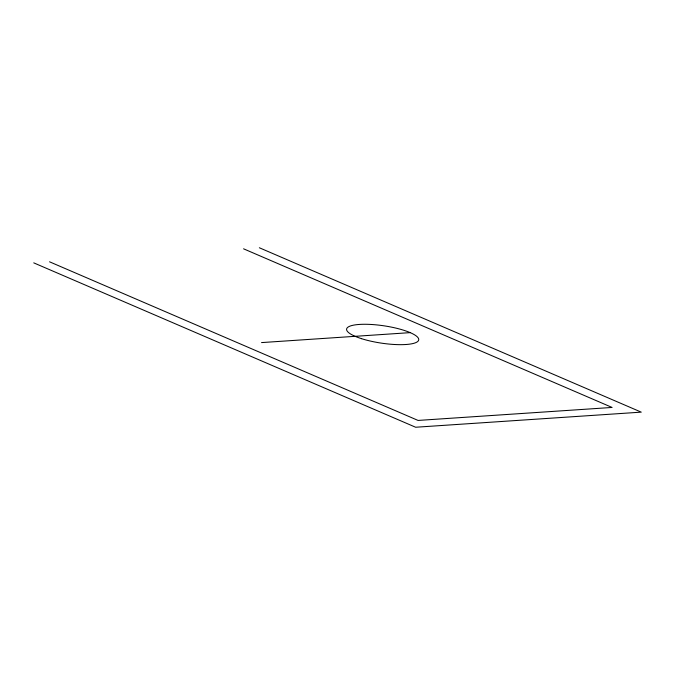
<?xml version="1.0" encoding="UTF-8"?>
<svg xmlns="http://www.w3.org/2000/svg" width="675" height="675" viewBox="0 0 675 675"><rect width="100%" height="100%" fill="white"/><g stroke="black" fill="none" stroke-linecap="round" stroke-linejoin="round"><path stroke-width="1.01" d="M261.537 342.588L410.198 332.632M259.352 247.759L641.25 412.138L415.648 427.241L33.75 262.862M243.565 248.813L612.09 407.447L418.07 420.432L49.545 261.807M361.555 338.681A36.458 8.758 8.5 0 0 418.551 340.419A36.458 8.758 8.5 0 0 367.867 324.321A36.458 8.758 8.5 0 0 361.555 338.681"/></g></svg>
